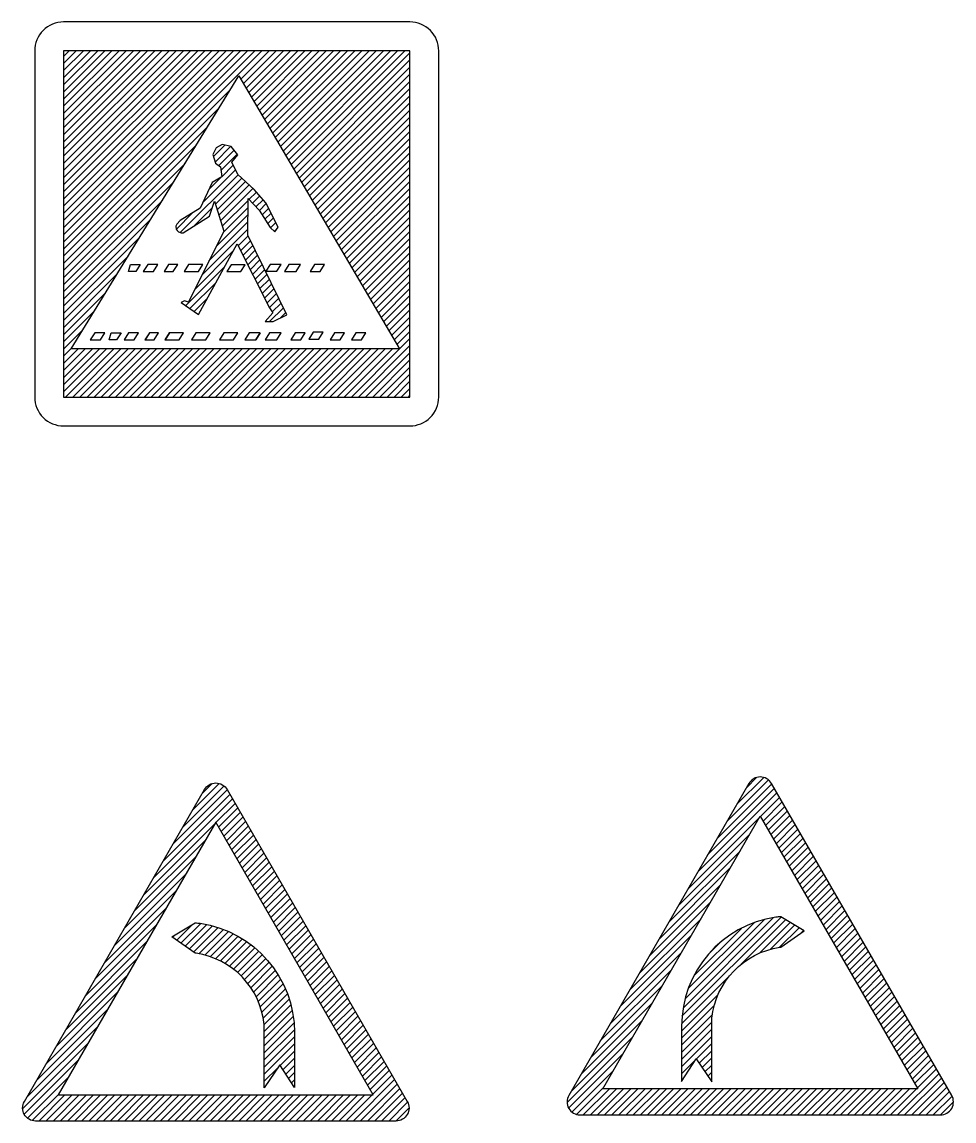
# Model space of a CAD drawing. Extents: x 1216 to 44401, y 2119 to 23617.
# Drawn here: x 17081 to 19388, y 18421 to 21142 of the extents above; entities that cross this region are included whole.
import ezdxf

# ---------------------------------------------------------------- set-up
doc = ezdxf.new("R2010")
doc.units = 0
doc.header["$LTSCALE"] = 10
doc.header["$MEASUREMENT"] = 0
doc.layers.get('0').update_dxf_attribs({"linetype": 'CONTINUOUS'})

# ---------------------------------------------------------------- blocks, each defined once
blk = doc.blocks.new('*X13')
at = {"color": 0, "linetype": 'CONTINUOUS'}
for p, q in [((-0.4286, 0.4376), (0.0624, 0.9286)), ((-0.4286, 0.4553), (0.0447, 0.9286)), ((-0.4286, 0.473), (0.027, 0.9286)), ((-0.4286, 0.4907), (0.0093, 0.9286)), ((-0.4286, 0.5083), (-0.0083, 0.9286)), ((-0.4286, 0.526), (-0.026, 0.9286)), ((-0.4286, 0.5437), (-0.0437, 0.9286)), ((-0.4286, 0.5614), (-0.0614, 0.9286)), ((-0.4286, 0.5791), (-0.0791, 0.9286)), ((-0.4286, 0.5967), (-0.0967, 0.9286)), ((-0.4286, 0.6144), (-0.1144, 0.9286)), ((-0.4286, 0.6321), (-0.1321, 0.9286)), ((-0.4286, 0.6498), (-0.1498, 0.9286)), ((-0.4286, 0.6674), (-0.1674, 0.9286)), ((-0.4286, 0.6851), (-0.1851, 0.9286)), ((-0.4286, 0.7028), (-0.2028, 0.9286)), ((-0.4286, 0.7205), (-0.2205, 0.9286)), ((-0.4286, 0.7382), (-0.2382, 0.9286)), ((-0.4286, 0.7558), (-0.2558, 0.9286)), ((-0.4286, 0.7735), (-0.2735, 0.9286)), ((-0.4286, 0.7912), (-0.2912, 0.9286)), ((-0.4286, 0.8089), (-0.3089, 0.9286)), ((-0.4286, 0.8265), (-0.3265, 0.9286)), ((-0.4286, 0.8442), (-0.3442, 0.9286)), ((-0.4286, 0.8619), (-0.3619, 0.9286)), ((-0.4286, 0.8796), (-0.3796, 0.9286)), ((-0.4286, 0.8973), (-0.3973, 0.9286)), ((-0.4286, 0.9149), (-0.4149, 0.9286)), ((0.0101, 0.8587), (0.08, 0.9286)), ((0.0167, 0.8475), (0.0977, 0.9286)), ((0.0232, 0.8364), (0.1154, 0.9286)), ((0.0298, 0.8253), (0.1331, 0.9286)), ((0.0363, 0.8141), (0.1508, 0.9286)), ((0.0429, 0.803), (0.1684, 0.9286)), ((0.0494, 0.7919), (0.1861, 0.9286)), ((0.0559, 0.7807), (0.2038, 0.9286)), ((0.0625, 0.7696), (0.2215, 0.9286)), ((0.069, 0.7585), (0.2391, 0.9286)), ((0.0756, 0.7473), (0.2568, 0.9286)), ((0.0821, 0.7362), (0.2745, 0.9286)), ((0.0887, 0.7251), (0.2922, 0.9286)), ((0.0952, 0.7139), (0.3099, 0.9286)), ((0.1018, 0.7028), (0.3275, 0.9286)), ((0.1083, 0.6917), (0.3452, 0.9286)), ((0.1148, 0.6805), (0.3629, 0.9286)), ((0.1214, 0.6694), (0.3806, 0.9286)), ((0.1279, 0.6583), (0.3982, 0.9286)), ((0.1345, 0.6471), (0.4159, 0.9286)), ((0.141, 0.636), (0.4286, 0.9235)), ((0.1476, 0.6249), (0.4286, 0.9059)), ((0.1541, 0.6137), (0.4286, 0.8882)), ((0.1606, 0.6026), (0.4286, 0.8705)), ((0.1672, 0.5915), (0.4286, 0.8528)), ((-0.4286, 0.42), (-0.0157, 0.8328)), ((0.1737, 0.5803), (0.4286, 0.8352)), ((0.1803, 0.5692), (0.4286, 0.8175)), ((0.1868, 0.5581), (0.4286, 0.7998)), ((-0.4286, 0.4023), (-0.0438, 0.7871)), ((0.1934, 0.5469), (0.4286, 0.7821)), ((0.1999, 0.5358), (0.4286, 0.7644)), ((-0.4286, 0.3846), (-0.0718, 0.7413)), ((0.2065, 0.5246), (0.4286, 0.7468)), ((0.213, 0.5135), (0.4286, 0.7291)), ((0.2195, 0.5024), (0.4286, 0.7114)), ((-0.4286, 0.3669), (-0.0999, 0.6956)), ((0.2261, 0.4912), (0.4286, 0.6937)), ((0.2326, 0.4801), (0.4286, 0.6761)), ((0.2392, 0.469), (0.4286, 0.6584)), ((-0.4286, 0.3492), (-0.128, 0.6498)), ((0.2457, 0.4578), (0.4286, 0.6407)), ((-0.4286, 0.3316), (-0.156, 0.6041)), ((0.2523, 0.4467), (0.4286, 0.623)), ((0.2588, 0.4356), (0.4286, 0.6053)), ((0.2653, 0.4244), (0.4286, 0.5877)), ((-0.4286, 0.3139), (-0.1841, 0.5583)), ((0.2719, 0.4133), (0.4286, 0.57)), ((0.2784, 0.4022), (0.4286, 0.5523)), ((0.285, 0.391), (0.4286, 0.5346)), ((-0.4286, 0.2962), (-0.2122, 0.5126)), ((0.2915, 0.3799), (0.4286, 0.517)), ((0.2981, 0.3688), (0.4286, 0.4993)), ((-0.4286, 0.2785), (-0.2402, 0.4669)), ((0.3046, 0.3576), (0.4286, 0.4816)), ((0.3112, 0.3465), (0.4286, 0.4639)), ((0.3177, 0.3354), (0.4286, 0.4462)), ((-0.4286, 0.2609), (-0.2683, 0.4211)), ((0.3242, 0.3242), (0.4286, 0.4286)), ((0.3308, 0.3131), (0.4286, 0.4109)), ((0.3373, 0.302), (0.4286, 0.3932)), ((-0.4286, 0.2432), (-0.2964, 0.3754)), ((0.3439, 0.2908), (0.4286, 0.3755)), ((0.3504, 0.2797), (0.4286, 0.3579)), ((-0.4286, 0.2255), (-0.3245, 0.3296)), ((0.357, 0.2686), (0.4286, 0.3402)), ((0.3635, 0.2574), (0.4286, 0.3225)), ((0.37, 0.2463), (0.4286, 0.3048)), ((-0.4286, 0.2078), (-0.3525, 0.2839)), ((0.3766, 0.2352), (0.4286, 0.2872)), ((0.3831, 0.224), (0.4286, 0.2695)), ((0.3897, 0.2129), (0.4286, 0.2518)), ((-0.4286, 0.1901), (-0.3806, 0.2381)), ((0.3962, 0.2018), (0.4286, 0.2341)), ((-0.4286, 0.1725), (-0.4087, 0.1924)), ((-0.4286, 0.0841), (-0.3221, 0.1906)), ((-0.4286, 0.1018), (-0.3397, 0.1906)), ((-0.4286, 0.1194), (-0.3574, 0.1906)), ((-0.4286, 0.1371), (-0.3751, 0.1906)), ((-0.4286, 0.1548), (-0.3928, 0.1906)), ((-0.4235, 0.0714), (-0.3044, 0.1906)), ((-0.4059, 0.0714), (-0.2867, 0.1906)), ((-0.3882, 0.0714), (-0.269, 0.1906)), ((-0.3705, 0.0714), (-0.2513, 0.1906)), ((-0.3528, 0.0714), (-0.2337, 0.1906)), ((-0.3352, 0.0714), (-0.216, 0.1906)), ((-0.3175, 0.0714), (-0.1983, 0.1906)), ((-0.2998, 0.0714), (-0.1806, 0.1906)), ((-0.2821, 0.0714), (-0.163, 0.1906)), ((-0.2644, 0.0714), (-0.1453, 0.1906)), ((-0.2468, 0.0714), (-0.1276, 0.1906)), ((-0.2291, 0.0714), (-0.1099, 0.1906)), ((-0.2114, 0.0714), (-0.0922, 0.1906)), ((-0.1937, 0.0714), (-0.0746, 0.1906)), ((-0.1761, 0.0714), (-0.0569, 0.1906)), ((-0.1584, 0.0714), (-0.0392, 0.1906)), ((-0.1407, 0.0714), (-0.0215, 0.1906)), ((-0.123, 0.0714), (-0.0039, 0.1906)), ((-0.1053, 0.0714), (0.0138, 0.1906)), ((-0.0877, 0.0714), (0.0315, 0.1906)), ((-0.07, 0.0714), (0.0492, 0.1906)), ((-0.0523, 0.0714), (0.0669, 0.1906)), ((-0.0346, 0.0714), (0.0845, 0.1906)), ((-0.017, 0.0714), (0.1022, 0.1906)), ((0.0007, 0.0714), (0.1199, 0.1906)), ((0.0184, 0.0714), (0.1376, 0.1906)), ((0.0361, 0.0714), (0.1552, 0.1906)), ((0.0538, 0.0714), (0.1729, 0.1906)), ((0.0714, 0.0714), (0.1906, 0.1906)), ((0.0891, 0.0714), (0.2083, 0.1906)), ((0.1068, 0.0714), (0.226, 0.1906)), ((0.1245, 0.0714), (0.2436, 0.1906)), ((0.1421, 0.0714), (0.2613, 0.1906)), ((0.1598, 0.0714), (0.279, 0.1906)), ((0.1775, 0.0714), (0.2967, 0.1906)), ((0.1952, 0.0714), (0.3143, 0.1906)), ((0.2128, 0.0714), (0.332, 0.1906)), ((0.2305, 0.0714), (0.3497, 0.1906)), ((0.2482, 0.0714), (0.3674, 0.1906)), ((0.2659, 0.0714), (0.3851, 0.1906)), ((0.2836, 0.0714), (0.4027, 0.1906)), ((0.3012, 0.0714), (0.4286, 0.1988)), ((0.4028, 0.1906), (0.4286, 0.2164)), ((0.3189, 0.0714), (0.4286, 0.1811)), ((0.3366, 0.0714), (0.4286, 0.1634)), ((0.3543, 0.0714), (0.4286, 0.1457)), ((0.3719, 0.0714), (0.4286, 0.1281)), ((0.3896, 0.0714), (0.4286, 0.1104)), ((0.4073, 0.0714), (0.4286, 0.0927)), ((0.425, 0.0714), (0.4286, 0.075))]:
    blk.add_line(p, q, dxfattribs=at)
blk = doc.blocks.new('*X14')
at = {"color": 0, "linetype": 'CONTINUOUS'}
for p, q in [((-0.0578, 0.667), (-0.0297, 0.6951)), ((-0.0538, 0.6533), (-0.015, 0.6922)), ((-0.0446, 0.6448), (-0.0068, 0.6827)), ((-0.0389, 0.6329), (0.001, 0.6728)), ((-0.0844, 0.552), (-0.0028, 0.6336)), ((-0.037, 0.617), (-0.0087, 0.6454)), ((-0.1399, 0.4788), (0.0033, 0.622)), ((-0.0689, 0.5852), (-0.0384, 0.6157)), ((-0.0523, 0.5488), (0.0125, 0.6135)), ((-0.0482, 0.5352), (0.0216, 0.605)), ((-0.044, 0.5217), (0.0308, 0.5965)), ((-0.0399, 0.5081), (0.04, 0.588)), ((0.0303, 0.5606), (0.0485, 0.5788)), ((-0.0358, 0.4946), (0.028, 0.5583)), ((0.0389, 0.5516), (0.0568, 0.5695)), ((0.0476, 0.5426), (0.0651, 0.5601)), ((0.0561, 0.5334), (0.0731, 0.5504)), ((-0.1498, 0.4866), (-0.1084, 0.528)), ((-0.1058, 0.4953), (-0.06, 0.541)), ((-0.0511, 0.4439), (0.0278, 0.5228)), ((-0.0334, 0.4792), (0.0279, 0.5406)), ((0.063, 0.5226), (0.079, 0.5387)), ((0.0698, 0.5117), (0.085, 0.5269)), ((-0.0687, 0.4086), (0.0277, 0.505)), ((0.0766, 0.5009), (0.0909, 0.5152)), ((0.0838, 0.4903), (0.0969, 0.5035)), ((0.0928, 0.4817), (0.1027, 0.4916)), ((-0.0863, 0.3733), (0.0277, 0.4873)), ((0.0035, 0.4454), (0.0285, 0.4704)), ((0.0094, 0.4337), (0.0343, 0.4586)), ((0.0154, 0.422), (0.0401, 0.4467)), ((-0.1039, 0.338), (-0.0089, 0.4331)), ((0.0213, 0.4103), (0.0459, 0.4348)), ((0.0273, 0.3985), (0.0517, 0.4229)), ((0.0333, 0.3868), (0.0575, 0.4111)), ((-0.1264, 0.2978), (-0.0301, 0.3942)), ((0.0392, 0.3751), (0.0633, 0.3992)), ((0.0452, 0.3634), (0.0691, 0.3873)), ((-0.1159, 0.2907), (-0.0513, 0.3553)), ((0.0512, 0.3517), (0.0749, 0.3754)), ((0.0571, 0.34), (0.0807, 0.3636)), ((0.0631, 0.3282), (0.0865, 0.3517)), ((0.069, 0.3165), (0.0923, 0.3398)), ((0.075, 0.3048), (0.0981, 0.3279)), ((-0.137, 0.3049), (-0.1359, 0.3061)), ((-0.1054, 0.2836), (-0.0726, 0.3163)), ((0.081, 0.2931), (0.1039, 0.3161)), ((0.0877, 0.2821), (0.1097, 0.3042)), ((-0.0948, 0.2764), (-0.0938, 0.2774)), ((0.0814, 0.2582), (0.1155, 0.2923)), ((0.1077, 0.2668), (0.1213, 0.2804))]:
    blk.add_line(p, q, dxfattribs=at)
blk = doc.blocks.new('9')
at = {"color": 7, "linetype": 'CONTINUOUS'}
blk.add_lwpolyline([(120.4931, 201.9624), (121.3503, 201.9624, 0.414214), (121.4217, 202.0338), (121.4217, 202.8909, 0.414214), (121.3503, 202.9624), (120.4931, 202.9624, 0.414214), (120.4217, 202.8909), (120.4217, 202.0338, 0.414214)], format="xyb", close=True, dxfattribs=at)
at = {"color": 5, "linetype": 'CONTINUOUS'}
blk.add_lwpolyline([(120.4931, 202.0338), (121.3503, 202.0338, 0.267949), (121.3503, 202.0338), (121.3503, 202.8909), (121.3503, 202.8909), (120.4931, 202.8909, 3.732051), (120.4931, 202.8909)], format="xyb", close=True, dxfattribs=at)
blk.add_lwpolyline([(120.5119, 202.153), (120.9269, 202.8294), (121.3245, 202.153)], close=True, dxfattribs=at)
at = {"color": 7, "linetype": 'CONTINUOUS'}
for points in [[(121.0115, 202.2206), (121.0458, 202.2371), (120.9493, 202.4346), (120.9497, 202.5253), (120.9773, 202.4967), (121.0041, 202.454), (121.0158, 202.4429), (121.0245, 202.4541), (120.9939, 202.5144), (120.9644, 202.5477), (120.9247, 202.5847), (120.9092, 202.6153), (120.9244, 202.6331), (120.9075, 202.6544), (120.8852, 202.6589), (120.8708, 202.6509), (120.8625, 202.6341), (120.8687, 202.6127), (120.8818, 202.604), (120.8847, 202.5789), (120.8611, 202.5653), (120.8312, 202.5014), (120.7814, 202.4708), (120.773, 202.4616), (120.7711, 202.4567), (120.7716, 202.4495), (120.774, 202.446), (120.7779, 202.4431), (120.7838, 202.4403), (120.7889, 202.4407), (120.8546, 202.482), (120.8669, 202.5192), (120.8897, 202.4445), (120.8019, 202.2686), (120.7921, 202.2718), (120.7843, 202.2676), (120.8272, 202.2386), (120.9225, 202.4131), (121.0029, 202.255), (121.0109, 202.242), (120.992, 202.2205)], [(120.6536, 202.345), (120.659, 202.3619), (120.683, 202.3619), (120.672, 202.345)], [(120.7156, 202.345), (120.7265, 202.3619), (120.7015, 202.3619), (120.6905, 202.345)], [(120.7646, 202.345), (120.7756, 202.3619), (120.7531, 202.3619), (120.7421, 202.345)], [(120.827, 202.345), (120.838, 202.3619), (120.8023, 202.3619), (120.7913, 202.345)], [(120.9319, 202.3446), (120.9429, 202.3615), (120.9082, 202.3615), (120.8972, 202.3446)], [(121.0209, 202.3453), (121.0318, 202.3623), (121.0047, 202.3623), (120.9937, 202.3453)], [(121.0686, 202.345), (121.0796, 202.3619), (121.0506, 202.3619), (121.0397, 202.345)], [(121.1279, 202.345), (121.1389, 202.3619), (121.1141, 202.3619), (121.1031, 202.345)], [(121.1248, 202.1774), (121.1357, 202.1943), (121.1109, 202.1943), (121.0999, 202.1774)], [(120.5841, 202.1759), (120.595, 202.1928), (120.5702, 202.1928), (120.5592, 202.1759)], [(120.6059, 202.1759), (120.6113, 202.1928), (120.6353, 202.1928), (120.6243, 202.1759)], [(120.6679, 202.1759), (120.6788, 202.1928), (120.6538, 202.1928), (120.6428, 202.1759)], [(120.717, 202.1759), (120.7279, 202.1928), (120.7054, 202.1928), (120.6944, 202.1759)], [(120.7793, 202.1759), (120.7903, 202.1928), (120.7546, 202.1928), (120.7436, 202.1759)], [(120.8448, 202.1759), (120.8557, 202.1928), (120.8206, 202.1928), (120.8096, 202.1759)], [(120.9137, 202.1759), (120.9246, 202.1928), (120.8899, 202.1928), (120.879, 202.1759)], [(120.9688, 202.1759), (120.9797, 202.1928), (120.9526, 202.1928), (120.9416, 202.1759)], [(121.0209, 202.1759), (121.0319, 202.1928), (121.0029, 202.1928), (120.992, 202.1759)], [(121.0802, 202.1759), (121.0912, 202.1928), (121.0664, 202.1928), (121.0554, 202.1759)], [(121.1774, 202.1759), (121.1883, 202.1928), (121.1635, 202.1928), (121.1525, 202.1759)], [(121.2301, 202.1759), (121.2411, 202.1928), (121.2162, 202.1928), (121.2053, 202.1759)]]:
    blk.add_lwpolyline(points, close=True, dxfattribs=at)
for points in [[(120.7061, 202.1928), (120.6951, 202.1759)], [(120.7552, 202.1928), (120.7442, 202.1759)], [(120.9799, 202.1928), (120.9689, 202.1759)]]:
    blk.add_lwpolyline(points, dxfattribs=at)
at = {"color": 5, "linetype": 'CONTINUOUS'}
blk.add_blockref('*X13', (120.9217, 201.9624), dxfattribs=at)
at = {"color": 7, "linetype": 'CONTINUOUS'}
blk.add_blockref('*X14', (120.9217, 201.9624), dxfattribs=at)
blk = doc.blocks.new('*X80')
at = {"color": 0, "linetype": 'CONTINUOUS'}
for p, q in [((-0.0818, 0.7491), (0.0204, 0.8512)), ((-0.0576, 0.7909), (0.0087, 0.8572)), ((-0.0335, 0.8327), (-0.0091, 0.8571)), ((-0.1542, 0.6236), (0.0413, 0.8191)), ((-0.1301, 0.6654), (0.0348, 0.8303)), ((-0.1059, 0.7073), (0.0284, 0.8416)), ((0.0004, 0.7606), (0.0478, 0.8079)), ((0.0069, 0.7494), (0.0543, 0.7967)), ((0.0134, 0.7382), (0.0607, 0.7855)), ((0.0198, 0.7269), (0.0672, 0.7743)), ((0.0263, 0.7157), (0.0737, 0.7631)), ((-0.1784, 0.5818), (-0.0016, 0.7585)), ((0.0328, 0.7045), (0.0801, 0.7519)), ((0.0393, 0.6933), (0.0866, 0.7407)), ((-0.2025, 0.54), (-0.0257, 0.7167)), ((0.0457, 0.6821), (0.0931, 0.7295)), ((0.0522, 0.6709), (0.0996, 0.7183)), ((0.0587, 0.6597), (0.106, 0.7071)), ((0.0651, 0.6485), (0.1125, 0.6959)), ((0.0716, 0.6373), (0.119, 0.6847)), ((-0.2267, 0.4981), (-0.0499, 0.6749)), ((0.0781, 0.6261), (0.1254, 0.6734)), ((0.0845, 0.6149), (0.1319, 0.6622)), ((-0.2508, 0.4563), (-0.074, 0.6331)), ((0.091, 0.6037), (0.1384, 0.651)), ((0.0975, 0.5925), (0.1448, 0.6398)), ((0.104, 0.5813), (0.1513, 0.6286)), ((0.1104, 0.57), (0.1578, 0.6174)), ((0.1169, 0.5588), (0.1643, 0.6062)), ((-0.2749, 0.4145), (-0.0982, 0.5912)), ((0.1234, 0.5476), (0.1707, 0.595)), ((0.1298, 0.5364), (0.1772, 0.5838)), ((0.1363, 0.5252), (0.1837, 0.5726)), ((-0.2991, 0.3727), (-0.1223, 0.5494)), ((0.1428, 0.514), (0.1901, 0.5614)), ((0.1492, 0.5028), (0.1966, 0.5502)), ((0.1557, 0.4916), (0.2031, 0.539)), ((0.1622, 0.4804), (0.2096, 0.5278)), ((-0.3232, 0.3308), (-0.1465, 0.5076)), ((0.1687, 0.4692), (0.216, 0.5165)), ((0.1751, 0.458), (0.2225, 0.5053)), ((0.1816, 0.4468), (0.229, 0.4941)), ((-0.3474, 0.289), (-0.1706, 0.4658)), ((0.1881, 0.4356), (0.2354, 0.4829)), ((0.1945, 0.4244), (0.2419, 0.4717)), ((0.201, 0.4131), (0.2484, 0.4605)), ((0.2075, 0.4019), (0.2548, 0.4493)), ((0.214, 0.3907), (0.2613, 0.4381)), ((-0.3715, 0.2472), (-0.1948, 0.4239)), ((0.2204, 0.3795), (0.2678, 0.4269)), ((0.2269, 0.3683), (0.2743, 0.4157)), ((-0.3957, 0.2054), (-0.2189, 0.3821)), ((0.2334, 0.3571), (0.2807, 0.4045)), ((0.2398, 0.3459), (0.2872, 0.3933)), ((0.2463, 0.3347), (0.2937, 0.3821)), ((0.2528, 0.3235), (0.3001, 0.3708)), ((0.2592, 0.3123), (0.3066, 0.3596)), ((-0.4198, 0.1635), (-0.2431, 0.3403)), ((0.2657, 0.3011), (0.3131, 0.3484)), ((0.2722, 0.2899), (0.3196, 0.3372)), ((0.2787, 0.2787), (0.326, 0.326)), ((0.2851, 0.2675), (0.3325, 0.3148)), ((0.2916, 0.2562), (0.339, 0.3036)), ((-0.444, 0.1217), (-0.2672, 0.2985)), ((0.2981, 0.245), (0.3454, 0.2924)), ((0.3045, 0.2338), (0.3519, 0.2812)), ((-0.4681, 0.0799), (-0.2914, 0.2566)), ((0.311, 0.2226), (0.3584, 0.27)), ((0.3175, 0.2114), (0.3648, 0.2588)), ((0.324, 0.2002), (0.3713, 0.2476)), ((0.3304, 0.189), (0.3778, 0.2364)), ((0.3369, 0.1778), (0.3843, 0.2252)), ((-0.4781, 0.0522), (-0.3155, 0.2148)), ((0.3434, 0.1666), (0.3907, 0.2139)), ((0.3498, 0.1554), (0.3972, 0.2027)), ((0.3563, 0.1442), (0.4037, 0.1915)), ((-0.4743, 0.0384), (-0.3397, 0.173)), ((0.3628, 0.133), (0.4101, 0.1803)), ((0.3692, 0.1218), (0.4166, 0.1691)), ((0.3757, 0.1106), (0.4231, 0.1579)), ((0.3822, 0.0993), (0.4295, 0.1467)), ((-0.4662, 0.0288), (-0.3638, 0.1312)), ((0.3398, 0.0216), (0.4425, 0.1243)), ((0.3574, 0.0216), (0.449, 0.1131)), ((0.3887, 0.0881), (0.436, 0.1355)), ((-0.4546, 0.0227), (-0.388, 0.0893)), ((-0.4381, 0.0216), (-0.3734, 0.0863)), ((-0.4204, 0.0216), (-0.3557, 0.0863)), ((-0.4027, 0.0216), (-0.338, 0.0863)), ((-0.385, 0.0216), (-0.3203, 0.0863)), ((-0.3673, 0.0216), (-0.3026, 0.0863)), ((-0.3497, 0.0216), (-0.285, 0.0863)), ((-0.332, 0.0216), (-0.2673, 0.0863)), ((-0.3143, 0.0216), (-0.2496, 0.0863)), ((-0.2966, 0.0216), (-0.2319, 0.0863)), ((-0.279, 0.0216), (-0.2143, 0.0863)), ((-0.2613, 0.0216), (-0.1966, 0.0863)), ((-0.2436, 0.0216), (-0.1789, 0.0863)), ((-0.2259, 0.0216), (-0.1612, 0.0863)), ((-0.2082, 0.0216), (-0.1435, 0.0863)), ((-0.1906, 0.0216), (-0.1259, 0.0863)), ((-0.1729, 0.0216), (-0.1082, 0.0863)), ((-0.1552, 0.0216), (-0.0905, 0.0863)), ((-0.1375, 0.0216), (-0.0728, 0.0863)), ((-0.1199, 0.0216), (-0.0552, 0.0863)), ((-0.1022, 0.0216), (-0.0375, 0.0863)), ((-0.0845, 0.0216), (-0.0198, 0.0863)), ((-0.0668, 0.0216), (-0.0021, 0.0863)), ((-0.0491, 0.0216), (0.0156, 0.0863)), ((-0.0315, 0.0216), (0.0332, 0.0863)), ((-0.0138, 0.0216), (0.0509, 0.0863)), ((0.0039, 0.0216), (0.0686, 0.0863)), ((0.0216, 0.0216), (0.0863, 0.0863)), ((0.0392, 0.0216), (0.1039, 0.0863)), ((0.0569, 0.0216), (0.1216, 0.0863)), ((0.0746, 0.0216), (0.1393, 0.0863)), ((0.0923, 0.0216), (0.157, 0.0863)), ((0.11, 0.0216), (0.1747, 0.0863)), ((0.1276, 0.0216), (0.1923, 0.0863)), ((0.1453, 0.0216), (0.21, 0.0863)), ((0.163, 0.0216), (0.2277, 0.0863)), ((0.1807, 0.0216), (0.2454, 0.0863)), ((0.1983, 0.0216), (0.263, 0.0863)), ((0.216, 0.0216), (0.2807, 0.0863)), ((0.2337, 0.0216), (0.2984, 0.0863)), ((0.2514, 0.0216), (0.3161, 0.0863)), ((0.2691, 0.0216), (0.3338, 0.0863)), ((0.2867, 0.0216), (0.3514, 0.0863)), ((0.3044, 0.0216), (0.3691, 0.0863)), ((0.3221, 0.0216), (0.3868, 0.0863)), ((0.3751, 0.0216), (0.4554, 0.1019)), ((0.3928, 0.0216), (0.4619, 0.0907)), ((0.4105, 0.0216), (0.4684, 0.0795)), ((0.4282, 0.0216), (0.4748, 0.0682)), ((0.4458, 0.0216), (0.4782, 0.0539))]:
    blk.add_line(p, q, dxfattribs=at)
blk = doc.blocks.new('*X81')
at = {"color": 0, "linetype": 'CONTINUOUS'}
for p, q in [((-0.0967, 0.469), (-0.0578, 0.5079)), ((-0.0863, 0.4617), (-0.0371, 0.5109)), ((-0.0759, 0.4544), (-0.0221, 0.5082)), ((-0.0655, 0.4471), (-0.0079, 0.5048)), ((-0.0551, 0.4399), (0.0058, 0.5008)), ((-0.0416, 0.4357), (0.0188, 0.4961)), ((-0.0271, 0.4325), (0.0314, 0.491)), ((-0.1071, 0.4762), (-0.1014, 0.4819)), ((-0.0136, 0.4284), (0.0434, 0.4854)), ((-0.0008, 0.4235), (0.055, 0.4792)), ((0.0114, 0.4179), (0.0661, 0.4727)), ((0.0228, 0.4117), (0.0767, 0.4657)), ((0.0336, 0.4049), (0.087, 0.4582)), ((0.0439, 0.3974), (0.0968, 0.4504)), ((0.0536, 0.3894), (0.1062, 0.4421)), ((0.0627, 0.3809), (0.1152, 0.4334)), ((0.0712, 0.3718), (0.1239, 0.4244)), ((0.0792, 0.3621), (0.1321, 0.4149)), ((0.0867, 0.3518), (0.1399, 0.405)), ((0.0935, 0.341), (0.1472, 0.3947)), ((0.0997, 0.3295), (0.1542, 0.384)), ((0.1053, 0.3174), (0.1607, 0.3728)), ((0.1101, 0.3046), (0.1668, 0.3612)), ((0.1142, 0.291), (0.1723, 0.3491)), ((0.1174, 0.2765), (0.1774, 0.3365)), ((0.1196, 0.261), (0.1819, 0.3234)), ((0.1197, 0.2434), (0.1859, 0.3097)), ((0.1197, 0.2258), (0.1892, 0.2953)), ((0.1198, 0.2082), (0.1919, 0.2803)), ((0.1198, 0.1905), (0.1937, 0.2644)), ((0.1199, 0.1729), (0.1947, 0.2477)), ((0.1199, 0.1553), (0.1947, 0.2301)), ((0.1199, 0.1376), (0.1947, 0.2124)), ((0.1591, 0.1591), (0.1947, 0.1947)), ((0.1661, 0.1484), (0.1947, 0.1771)), ((0.12, 0.12), (0.1537, 0.1537)), ((0.1731, 0.1377), (0.1947, 0.1594)), ((0.18, 0.127), (0.1947, 0.1417)), ((0.187, 0.1163), (0.1947, 0.124)), ((0.1939, 0.1055), (0.1947, 0.1064))]:
    blk.add_line(p, q, dxfattribs=at)
blk = doc.blocks.new('18')
at = {"color": 1, "linetype": 'CONTINUOUS'}
blk.add_lwpolyline([(121.3158, 200.2414), (120.4239, 200.2414, -0.57735), (120.396, 200.2898), (120.8419, 201.0622, -0.57735), (120.8978, 201.0622), (121.3437, 200.2898, -0.57735)], format="xyb", close=True, dxfattribs=at)
blk.add_lwpolyline([(120.8698, 200.9812), (120.4801, 200.3061), (121.2596, 200.3061)], close=True, dxfattribs=at)
at = {"color": 7, "linetype": 'CONTINUOUS'}
blk.add_lwpolyline([(120.9895, 200.4808, 0.343096), (120.8213, 200.6567, 0.070429), (120.819, 200.6567), (120.7609, 200.6973), (120.8191, 200.7319, -0.036287), (120.8311, 200.731, -0.371864), (121.0646, 200.4605), (121.0646, 200.3241), (121.0281, 200.3803), (120.9899, 200.3238)], format="xyb", close=True, dxfattribs=at)
at = {"color": 1, "linetype": 'CONTINUOUS'}
blk.add_blockref('*X80', (120.8698, 200.2198), dxfattribs=at)
at = {"color": 7, "linetype": 'CONTINUOUS'}
blk.add_blockref('*X81', (120.8698, 200.2198), dxfattribs=at)
blk = doc.blocks.new('*X82')
at = {"color": 0, "linetype": 'CONTINUOUS'}
for p, q in [((-0.1936, 0.2661), (0.0518, 0.5114)), ((-0.1909, 0.2864), (0.033, 0.5103)), ((-0.1861, 0.3089), (0.0105, 0.5055)), ((-0.1781, 0.3345), (-0.0151, 0.4975)), ((-0.0468, 0.3951), (0.0629, 0.5049)), ((-0.0019, 0.4224), (0.074, 0.4983)), ((0.0254, 0.432), (0.0851, 0.4917)), ((-0.1644, 0.366), (-0.0466, 0.4837)), ((0.0478, 0.4367), (0.0962, 0.4851)), ((0.1001, 0.4713), (0.1072, 0.4785)), ((-0.1258, 0.4222), (-0.1028, 0.4452)), ((-0.1947, 0.2473), (-0.0768, 0.3651)), ((-0.1947, 0.2295), (-0.1041, 0.3202)), ((-0.1947, 0.2118), (-0.1137, 0.2929)), ((-0.1947, 0.1942), (-0.1184, 0.2705)), ((-0.1947, 0.1765), (-0.1196, 0.2516)), ((-0.1947, 0.1588), (-0.1197, 0.2339)), ((-0.1947, 0.1411), (-0.1197, 0.2161)), ((-0.1581, 0.1601), (-0.1198, 0.1984)), ((-0.1509, 0.1496), (-0.1198, 0.1807)), ((-0.1947, 0.1235), (-0.1593, 0.1589)), ((-0.1438, 0.1391), (-0.1199, 0.163)), ((-0.1367, 0.1285), (-0.1199, 0.1452)), ((-0.1295, 0.118), (-0.12, 0.1275)), ((-0.1224, 0.1074), (-0.12, 0.1098)), ((-0.1947, 0.1058), (-0.192, 0.1085))]:
    blk.add_line(p, q, dxfattribs=at)
blk = doc.blocks.new('*X83')
at = {"color": 0, "linetype": 'CONTINUOUS'}
for p, q in [((-0.0818, 0.7491), (0.0204, 0.8512)), ((-0.0576, 0.7909), (0.0087, 0.8572)), ((-0.0335, 0.8327), (-0.0091, 0.8571)), ((-0.1542, 0.6236), (0.0413, 0.8191)), ((-0.1301, 0.6654), (0.0348, 0.8303)), ((-0.1059, 0.7073), (0.0284, 0.8416)), ((0.0004, 0.7606), (0.0478, 0.8079)), ((0.0069, 0.7494), (0.0543, 0.7967)), ((0.0134, 0.7382), (0.0607, 0.7855)), ((0.0198, 0.7269), (0.0672, 0.7743)), ((0.0263, 0.7157), (0.0737, 0.7631)), ((-0.1784, 0.5818), (-0.0016, 0.7585)), ((0.0328, 0.7045), (0.0801, 0.7519)), ((0.0393, 0.6933), (0.0866, 0.7407)), ((-0.2025, 0.54), (-0.0257, 0.7167)), ((0.0457, 0.6821), (0.0931, 0.7295)), ((0.0522, 0.6709), (0.0996, 0.7183)), ((0.0587, 0.6597), (0.106, 0.7071)), ((0.0651, 0.6485), (0.1125, 0.6959)), ((0.0716, 0.6373), (0.119, 0.6847)), ((-0.2267, 0.4981), (-0.0499, 0.6749)), ((0.0781, 0.6261), (0.1254, 0.6734)), ((0.0845, 0.6149), (0.1319, 0.6622)), ((-0.2508, 0.4563), (-0.074, 0.6331)), ((0.091, 0.6037), (0.1384, 0.651)), ((0.0975, 0.5925), (0.1448, 0.6398)), ((0.104, 0.5813), (0.1513, 0.6286)), ((0.1104, 0.57), (0.1578, 0.6174)), ((0.1169, 0.5588), (0.1643, 0.6062)), ((-0.2749, 0.4145), (-0.0982, 0.5912)), ((0.1234, 0.5476), (0.1707, 0.595)), ((0.1298, 0.5364), (0.1772, 0.5838)), ((0.1363, 0.5252), (0.1837, 0.5726)), ((-0.2991, 0.3727), (-0.1223, 0.5494)), ((0.1428, 0.514), (0.1901, 0.5614)), ((0.1492, 0.5028), (0.1966, 0.5502)), ((0.1557, 0.4916), (0.2031, 0.539)), ((0.1622, 0.4804), (0.2096, 0.5278)), ((-0.3232, 0.3308), (-0.1465, 0.5076)), ((0.1687, 0.4692), (0.216, 0.5165)), ((0.1751, 0.458), (0.2225, 0.5053)), ((0.1816, 0.4468), (0.229, 0.4941)), ((-0.3474, 0.289), (-0.1706, 0.4658)), ((0.1881, 0.4356), (0.2354, 0.4829)), ((0.1945, 0.4244), (0.2419, 0.4717)), ((0.201, 0.4131), (0.2484, 0.4605)), ((0.2075, 0.4019), (0.2548, 0.4493)), ((0.214, 0.3907), (0.2613, 0.4381)), ((-0.3715, 0.2472), (-0.1948, 0.4239)), ((0.2204, 0.3795), (0.2678, 0.4269)), ((0.2269, 0.3683), (0.2743, 0.4157)), ((-0.3957, 0.2054), (-0.2189, 0.3821)), ((0.2334, 0.3571), (0.2807, 0.4045)), ((0.2398, 0.3459), (0.2872, 0.3933)), ((0.2463, 0.3347), (0.2937, 0.3821)), ((0.2528, 0.3235), (0.3001, 0.3708)), ((0.2592, 0.3123), (0.3066, 0.3596)), ((-0.4198, 0.1635), (-0.2431, 0.3403)), ((0.2657, 0.3011), (0.3131, 0.3484)), ((0.2722, 0.2899), (0.3196, 0.3372)), ((0.2787, 0.2787), (0.326, 0.326)), ((0.2851, 0.2675), (0.3325, 0.3148)), ((0.2916, 0.2562), (0.339, 0.3036)), ((-0.444, 0.1217), (-0.2672, 0.2985)), ((0.2981, 0.245), (0.3454, 0.2924)), ((0.3045, 0.2338), (0.3519, 0.2812)), ((-0.4681, 0.0799), (-0.2914, 0.2566)), ((0.311, 0.2226), (0.3584, 0.27)), ((0.3175, 0.2114), (0.3648, 0.2588)), ((0.324, 0.2002), (0.3713, 0.2476)), ((0.3304, 0.189), (0.3778, 0.2364)), ((0.3369, 0.1778), (0.3843, 0.2252)), ((-0.4781, 0.0522), (-0.3155, 0.2148)), ((0.3434, 0.1666), (0.3907, 0.2139)), ((0.3498, 0.1554), (0.3972, 0.2027)), ((0.3563, 0.1442), (0.4037, 0.1915)), ((-0.4743, 0.0384), (-0.3397, 0.173)), ((0.3628, 0.133), (0.4101, 0.1803)), ((0.3692, 0.1218), (0.4166, 0.1691)), ((0.3757, 0.1106), (0.4231, 0.1579)), ((0.3822, 0.0993), (0.4295, 0.1467)), ((-0.4662, 0.0288), (-0.3638, 0.1312)), ((0.3398, 0.0216), (0.4425, 0.1243)), ((0.3574, 0.0216), (0.449, 0.1131)), ((0.3887, 0.0881), (0.436, 0.1355)), ((-0.4546, 0.0227), (-0.388, 0.0893)), ((-0.4381, 0.0216), (-0.3734, 0.0863)), ((-0.4204, 0.0216), (-0.3557, 0.0863)), ((-0.4027, 0.0216), (-0.338, 0.0863)), ((-0.385, 0.0216), (-0.3203, 0.0863)), ((-0.3673, 0.0216), (-0.3026, 0.0863)), ((-0.3497, 0.0216), (-0.285, 0.0863)), ((-0.332, 0.0216), (-0.2673, 0.0863)), ((-0.3143, 0.0216), (-0.2496, 0.0863)), ((-0.2966, 0.0216), (-0.2319, 0.0863)), ((-0.279, 0.0216), (-0.2143, 0.0863)), ((-0.2613, 0.0216), (-0.1966, 0.0863)), ((-0.2436, 0.0216), (-0.1789, 0.0863)), ((-0.2259, 0.0216), (-0.1612, 0.0863)), ((-0.2082, 0.0216), (-0.1435, 0.0863)), ((-0.1906, 0.0216), (-0.1259, 0.0863)), ((-0.1729, 0.0216), (-0.1082, 0.0863)), ((-0.1552, 0.0216), (-0.0905, 0.0863)), ((-0.1375, 0.0216), (-0.0728, 0.0863)), ((-0.1199, 0.0216), (-0.0552, 0.0863)), ((-0.1022, 0.0216), (-0.0375, 0.0863)), ((-0.0845, 0.0216), (-0.0198, 0.0863)), ((-0.0668, 0.0216), (-0.0021, 0.0863)), ((-0.0491, 0.0216), (0.0156, 0.0863)), ((-0.0315, 0.0216), (0.0332, 0.0863)), ((-0.0138, 0.0216), (0.0509, 0.0863)), ((0.0039, 0.0216), (0.0686, 0.0863)), ((0.0216, 0.0216), (0.0863, 0.0863)), ((0.0392, 0.0216), (0.1039, 0.0863)), ((0.0569, 0.0216), (0.1216, 0.0863)), ((0.0746, 0.0216), (0.1393, 0.0863)), ((0.0923, 0.0216), (0.157, 0.0863)), ((0.11, 0.0216), (0.1747, 0.0863)), ((0.1276, 0.0216), (0.1923, 0.0863)), ((0.1453, 0.0216), (0.21, 0.0863)), ((0.163, 0.0216), (0.2277, 0.0863)), ((0.1807, 0.0216), (0.2454, 0.0863)), ((0.1983, 0.0216), (0.263, 0.0863)), ((0.216, 0.0216), (0.2807, 0.0863)), ((0.2337, 0.0216), (0.2984, 0.0863)), ((0.2514, 0.0216), (0.3161, 0.0863)), ((0.2691, 0.0216), (0.3338, 0.0863)), ((0.2867, 0.0216), (0.3514, 0.0863)), ((0.3044, 0.0216), (0.3691, 0.0863)), ((0.3221, 0.0216), (0.3868, 0.0863)), ((0.3751, 0.0216), (0.4554, 0.1019)), ((0.3928, 0.0216), (0.4619, 0.0907)), ((0.4105, 0.0216), (0.4684, 0.0795)), ((0.4282, 0.0216), (0.4748, 0.0682)), ((0.4458, 0.0216), (0.4782, 0.0539))]:
    blk.add_line(p, q, dxfattribs=at)
blk = doc.blocks.new('19')
at = {"color": 1, "linetype": 'CONTINUOUS'}
blk.add_lwpolyline([(121.7713, 200.2564), (122.6631, 200.2564, 0.57735), (122.6911, 200.3048), (122.2452, 201.0771, 0.57735), (122.1893, 201.0771), (121.7434, 200.3048, 0.57735)], format="xyb", close=True, dxfattribs=at)
blk.add_lwpolyline([(122.2172, 200.9961), (122.607, 200.3211), (121.8275, 200.3211)], close=True, dxfattribs=at)
at = {"color": 7, "linetype": 'CONTINUOUS'}
blk.add_lwpolyline([(122.268, 200.6717), (122.3261, 200.7123), (122.268, 200.7469, 0.036287), (122.2559, 200.746, 0.371864), (122.0225, 200.4755), (122.0225, 200.3391), (122.0589, 200.3953), (122.0972, 200.3388), (122.0976, 200.4958, -0.343096), (122.2658, 200.6717, -0.070429)], format="xyb", close=True, dxfattribs=at)
at = {"color": 1, "linetype": 'CONTINUOUS'}
blk.add_blockref('*X83', (122.2172, 200.2348), dxfattribs=at)
at = {"color": 7, "linetype": 'CONTINUOUS'}
blk.add_blockref('*X82', (122.2172, 200.2348), dxfattribs=at)

msp = doc.modelspace()

# ---------------------------------------------------------------- block references
at = {"xscale": 1000, "yscale": 1000, "zscale": 1000}
for name in ['9', '19', '18']:
    msp.add_blockref(name, (-103309.3, -181820), dxfattribs=at)

doc.saveas('drawing.dxf')
